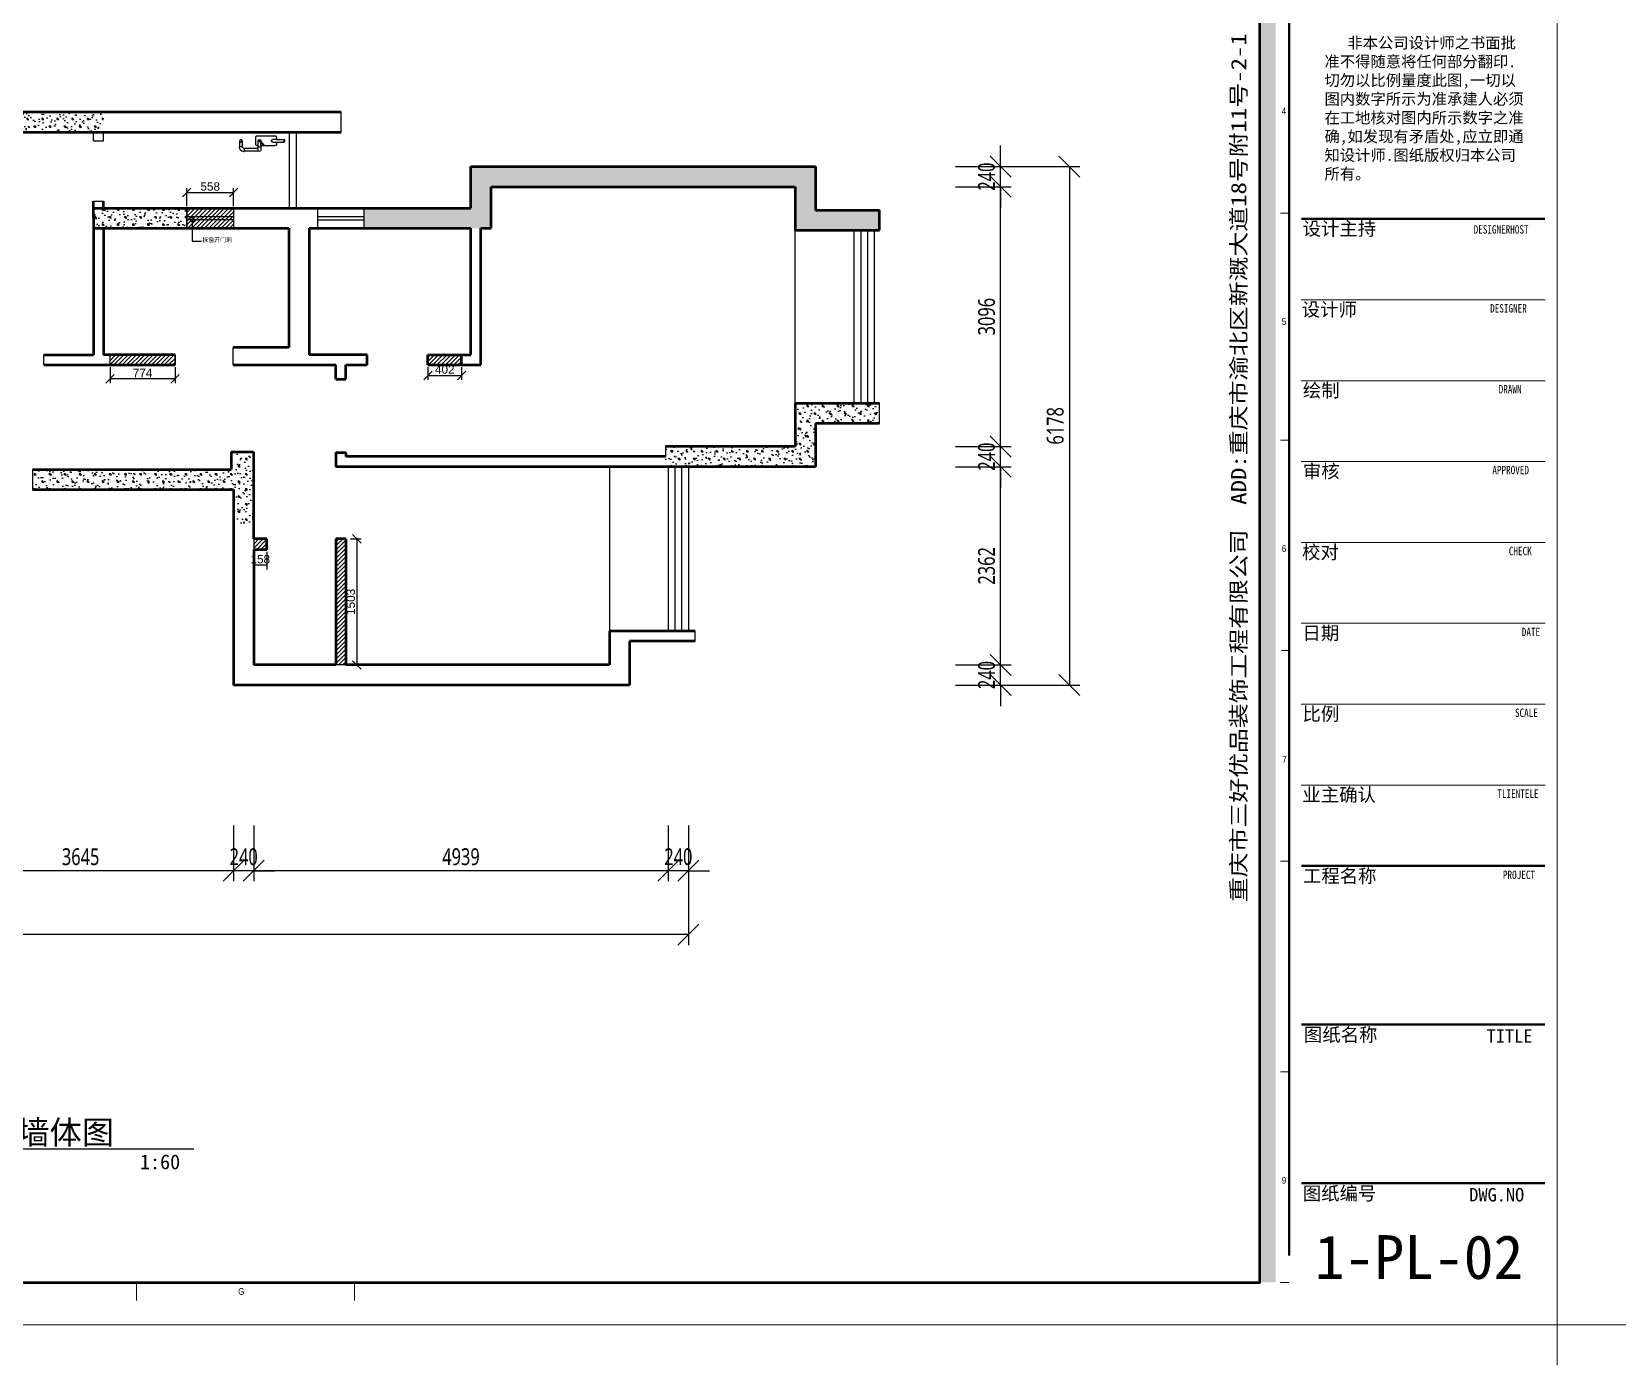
# Model space of a CAD drawing. Header units: millimetres. Extents: x 404985 to 540841, y 1898 to 26709.
# Drawn here: x 454736 to 473629, y 1898 to 17785 of the extents above; entities that cross this region are included whole.
import ezdxf
from ezdxf.enums import TextEntityAlignment as Align

# ---------------------------------------------------------------- set-up
doc = ezdxf.new("R2010")
doc.units = ezdxf.units.MM
doc.layers.add('TK', color=51, linetype='Continuous', lineweight=18)
doc.layers.add('原始结构', color=7, linetype='Continuous', lineweight=50)
for name, color, linetype in [('填充图块', 7, 'Continuous'), ('建筑窗户', 4, 'Continuous'), ('拆墙结构', 1, 'Continuous'), ('标注内部', 115, 'Continuous'), ('标注标高', 115, 'Continuous'), ('标注说明', 50, 'Continuous'), ('燃气气表', 2, 'Continuous')]:
    doc.layers.add(name, color=color, linetype=linetype)
doc.styles.add('GridRef', font='au101s01.shx', dxfattribs={"width": 0.9, "height": 2.5})
doc.styles.add('HB50Large', font='ARCHSTYL.SHX', dxfattribs={"width": 0.8, "height": 4.5})
doc.styles.add('IS-Title-CN_b', font='simhei.ttf')
doc.styles.get("Standard").update_dxf_attribs({"font": 'arial.ttf'})
doc.styles.add('TT', font='', dxfattribs={"width": 0.8})
doc.styles.add('仿宋体', font='msyh.ttf', dxfattribs={"width": 0.75})
doc.styles.add('注解-01', font='', dxfattribs={"width": 0.8, "height": 3.5})
doc.styles.get('TT').set_extended_font_data('SimSun')
doc.styles.get('注解-01').set_extended_font_data('SimSun')
doc.dimstyles.new('大标注', dxfattribs={"dimscale": 100, "dimtxt": 2, "dimasz": 2.5, "dimexe": 1.25, "dimexo": 0.625, "dimtad": 1, "dimdec": 0, "dimtxsty": '仿宋体', "dimblk": 'OBLIQUE', "dimcen": 2.5, "dimclrd": 256, "dimclre": 256, "dimclrt": 256, "dimadec": 0, "dimazin": 0, "dimtfac": 1, "dimtdec": 0, "dimtix": 1, "dimtmove": 0, "dimatfit": 3, "dimldrblk": 'DOT', "dimfxl": 1, "dimarcsym": 0})
doc.dimstyles.new('小标注', dxfattribs={"dimscale": 40, "dimtxt": 2.5, "dimasz": 2.5, "dimexe": 1.25, "dimexo": 0.6, "dimgap": 0.5, "dimtad": 1, "dimdec": 0, "dimtxsty": 'Standard', "dimblk": 'OBLIQUE', "dimcen": 2.5, "dimclrd": 256, "dimclre": 256, "dimclrt": 256, "dimadec": 0, "dimazin": 0, "dimtfac": 1, "dimtdec": 0, "dimtix": 1, "dimtmove": 0, "dimatfit": 2, "dimldrblk": 'DOTSMALL', "dimfxl": 1, "dimarcsym": 0})
pattern_1 = [(67, (-100, 1.73), (-102.840264, -86.710143), [0, -145]), (153, (-100, 1.73), (70.245338, -126.458474), [0, -194]), (74, (-80, 0), (-129.956868, -87.5714), [0, -246]), (286, (-80, 0), (149.1821, -82.058653), [0, -162.4]), (114, (100, 5.2), (-177.421538, 52.363195), [0, -130]), (90, (-5e-07, 0), (-180, 1e-14), [20, -160]), (135, (20, 0), (-179.99969, -179.99969), [28.284, -226.274]), (180, (100, 100), (-2e-14, -180), [20, -160]), (135, (100, 260), (-179.99969, -179.99969), [28.284, -226.274]), (270, (100, 100), (180, -3e-14), [20, -160]), (135, (20, 180), (-179.99969, -179.99969), [28.284, -226.274]), (0, (-5e-07, 0), (0, 180), [20, -160]), (135, (100, 80), (-179.99969, -179.99969), [28.284, -226.274])]

# ---------------------------------------------------------------- blocks, each defined once
blk = doc.blocks.new('regggg')
at = {"layer": 'TK', "color": 45, "ltscale": 3}
for p, q in [((188636, 5809), (188636, -13222)), ((188636, 5809), (188636, -13222)), ((214504, 5809), (214504, -13222)), ((214504, 5809), (214504, -13222)), ((214504, 5809), (214504, -13222)), ((212164, -3486), (214393, -3486)), ((212164, -3486), (214393, -3486)), ((212164, -4225), (214393, -4225)), ((212164, -4225), (214393, -4225)), ((212164, -4964), (214393, -4964)), ((212164, -4964), (214393, -4964)), ((214504, -5388), (214504, -13001)), ((212164, -5703), (214393, -5703)), ((212164, -5703), (214393, -5703)), ((212164, -6442), (214393, -6442)), ((212164, -7181), (214393, -7181)), ((212164, -7920), (214393, -7920)), ((214874, -12853), (188267, -12853)), ((214504, -12853), (214356, -12853))]:
    blk.add_line(p, q, dxfattribs=at)
at = {"layer": 'TK', "color": 45}
for p, q in [((211974, -2693), (212052, -2693)), ((211975, -4767), (212053, -4767)), ((211980, -6691), (212057, -6691)), ((211976, -8616), (212054, -8616)), ((211975, -10540), (212053, -10540)), ((201520, -12631), (201520, -12465)), ((203513, -12631), (203513, -12465)), ((211974, -12465), (212052, -12465))]:
    blk.add_line(p, q, dxfattribs=at)
at = {"layer": 'TK', "color": 45, "ltscale": 3}
for points in [[(188636, 5809), (188636, -13222)], [(214504, 5809), (214504, -13222)], [(214504, -5388), (214504, -13001)]]:
    blk.add_lwpolyline(points, dxfattribs=at)
at = {"layer": 'TK', "color": 45}
for points, const_width in [([(211486, 5005), (189560, 5005), (189560, -12465), (211486, -12465)], 21.8), ([(212053, -12220), (212053, 4700)], 21.8), ([(212164, -2747), (214393, -2747)], 21.6), ([(212164, -8659), (214393, -8659)], 21.6), ([(212164, -10109), (214393, -10109)], 21.6), ([(212164, -11559), (214393, -11559)], 21.6)]:
    blk.add_lwpolyline(points, dxfattribs=dict(at, const_width=const_width))
blk.add_solid([(211785, 5072), (211785, -12465), (211930, 5072), (211930, -12465)], dxfattribs=at)
at = {"color": 45, "insert": (212288, -12033), "char_height": 400.3, "width": 1289.3, "attachment_point": 1, "style": 'IS-Title-CN_b'}
blk.add_mtext('1-PL-02', dxfattribs=at)
at = {"layer": 'TK', "color": 45, "style": 'GridRef', "width": 0.9}
for s, p in [('4', (212006, -1761)), ('5', (212007, -3685)), ('6', (212007, -5759)), ('7', (212012, -7684)), ('9', (212007, -11532)), ('G', (202477, -12548))]:
    blk.add_text(s, height=61, dxfattribs=at).set_placement(p, align=Align.MIDDLE_CENTER)
at = {"layer": 'TK', "color": 45, "insert": (211523, -8990), "char_height": 138.65, "width": 16227.25, "attachment_point": 1, "rotation": 90, "style": 'HB50Large'}
blk.add_mtext('{\\fSimSun|b0|i0|c134|p2;\\Q1;\\W1.2;重庆市三好优品装饰工程有限公司  ADD:重庆市渝北区新溉大道18号附11号-2-1   TEL:023-63025470}', dxfattribs=at)
at = {"layer": 'TK', "color": 45, "attachment_point": 1}
for s, insert, char_height, width, style in [('{\\fFangSong_GB2312|b0|i0|c134|p49;   非本公司设计师之书面批准不得随意将任何部分翻印.切勿以比例量度此图,一切以图内数字所示为准承建人必须在工地核对图内所示数字之准确,如发现有矛盾处,应立即通知设计师.图纸版权归本公司所有。}', (212377, -1086), 102.65, 1852.52, 'IS-Title-CN_b'), ('{\\fFangSong_GB2312|b0|i0|c134|p49;设计主持}', (212177, -2774), 123.18, 1289.3, 'IS-Title-CN_b'), ('{\\fFangSong_GB2312|b0|i0|c134|p49;DESIGNERHOST}', (213740, -2804), 76.99, 1289.3, '注解-01'), ('{\\fFangSong_GB2312|b0|i0|c134|p49;设计师}', (212169, -3513), 123.18, 1289.3, 'IS-Title-CN_b'), ('{\\fFangSong_GB2312|b0|i0|c134|p49;DESIGNER}', (213891, -3525), 76.99, 1289.3, '注解-01'), ('{\\fFangSong_GB2312|b0|i0|c134|p49;绘制}', (212179, -4252), 123.18, 1289.3, 'IS-Title-CN_b'), ('{\\fFangSong_GB2312|b0|i0|c134|p49;DRAWN}', (213969, -4264), 76.99, 1289.3, '注解-01'), ('{\\fFangSong_GB2312|b0|i0|c134|p49;审核}', (212180, -4991), 123.18, 1289.3, 'IS-Title-CN_b'), ('{\\fFangSong_GB2312|b0|i0|c134|p49;APPROVED}', (213911, -5003), 76.99, 1289.3, '注解-01'), ('{\\fFangSong_GB2312|b0|i0|c134|p49;校对}', (212172, -5730), 123.18, 1289.3, 'IS-Title-CN_b'), ('{\\fFangSong_GB2312|b0|i0|c134|p49;CHECK}', (214062, -5743), 76.99, 1289.3, '注解-01'), ('{\\fFangSong_GB2312|b0|i0|c134|p49;日期}', (212176, -6469), 123.18, 1289.3, 'IS-Title-CN_b'), ('{\\fFangSong_GB2312|b0|i0|c134|p49;DATE}', (214180, -6482), 76.99, 1289.3, '注解-01'), ('{\\fFangSong_GB2312|b0|i0|c134|p49;比例}', (212176, -7208), 123.18, 1289.3, 'IS-Title-CN_b'), ('{\\fFangSong_GB2312|b0|i0|c134|p49;SCALE}', (214118, -7221), 76.99, 1289.3, '注解-01'), ('{\\fFangSong_GB2312|b0|i0|c134|p49;业主确认}', (212175, -7947), 123.18, 1289.3, 'IS-Title-CN_b'), ('{\\fFangSong_GB2312|b0|i0|c134|p49;TLIENTELE}', (213957, -7960), 76.99, 1289.3, '注解-01'), ('{\\fFangSong_GB2312|b0|i0|c134|p49;工程名称}', (212180, -8689), 123.18, 1289.3, 'IS-Title-CN_b'), ('{\\fFangSong_GB2312|b0|i0|c134|p49;PROJECT}', (214008, -8702), 76.99, 1289.3, '注解-01'), ('{\\fFangSong_GB2312|b0|i0|c134|p49;图纸名称}', (212189, -10140), 123.18, 1289.3, 'IS-Title-CN_b'), ('{\\fFangSong_GB2312|b0|i0|c134|p49;TITLE}', (213859, -10152), 123.18, 1289.3, 'IS-Title-CN_b'), ('{\\fFangSong_GB2312|b0|i0|c134|p49;图纸编号}', (212179, -11590), 123.18, 1289.3, 'IS-Title-CN_b'), ('{\\fFangSong_GB2312|b0|i0|c134|p49;DWG.NO}', (213700, -11602), 123.18, 1289.3, 'IS-Title-CN_b')]:
    blk.add_mtext(s, dxfattribs=dict(at, insert=insert, char_height=char_height, width=width, style=style))
blk = doc.blocks.new('A$C731266F8')
at = {"layer": '燃气气表'}
for p, q in [((98, 141), (5, 141)), ((98, 111), (5, 111)), ((98, 169), (98, 141)), ((98, 141), (141, 141)), ((98, 111), (98, 83)), ((141, 111), (98, 111)), ((325, 187), (116, 187)), ((116, 65), (285, 65)), ((296, 130), (242, 76)), ((250, 68), (242, 76)), ((304, 122), (250, 68)), ((280, 19), (280, 56)), ((318, 56), (280, 56)), ((285, 126), (285, 119)), ((285, 65), (285, 103)), ((285, 65), (285, 56)), ((310, 4), (483, 4)), ((315, 65), (315, 126)), ((315, 65), (315, 56)), ((315, 65), (325, 65)), ((318, 34), (318, 56)), ((318, 34), (318, 19)), ((318, 34), (483, 34)), ((343, 83), (343, 169)), ((489, 38), (483, 38)), ((483, 38), (483, 34)), ((483, 34), (483, 4)), ((483, 4), (483, 0)), ((502, 56), (505, 56)), ((502, 50), (502, 56)), ((505, 126), (505, 56)), ((505, 56), (536, 56)), ((536, 126), (536, 56)), ((536, 56), (539, 56)), ((539, 50), (539, 56)), ((489, 0), (483, 0))]:
    blk.add_line(p, q, dxfattribs=at)
blk.add_circle((520, 126), 15.3, dxfattribs=at)
for centre, radius, start, end in [((21, 126), 22.1, 159.7639, 223.7712), ((9, 134), 8.52, 115.9927, 244.0073), ((1, 118), 8.52, 295.9927, 64.0073), ((116, 169), 18.4, 90, 180), ((116, 83), 18.4, 180, 270), ((141, 126), 15.3, 270, 90), ((299, 19), 19, 180, 306.2493), ((300, 126), 15.3, 0, 180), ((300, 126), 5.83, 315, 135), ((299, 19), 19, 306.2493, 0), ((325, 169), 18.4, 0, 90), ((325, 83), 18.4, 270, 0), ((489, 50), 50.2, 270, 0), ((489, 50), 12.2, 270, 0)]:
    blk.add_arc(centre, radius, start, end, dxfattribs=at)
blk = doc.blocks.new('_Oblique')
at = {"color": 0, "linetype": 'ByBlock', "lineweight": -2}
blk.add_line((-0.5, -0.5), (0.5, 0.5), dxfattribs=at)
blk = doc.blocks.new('*D230')
at = {"layer": 'Defpoints', "color": 0, "transparency": 16777216}
for p in [(462321, 8390), (462561, 8390), (462321, 7790)]:
    blk.add_point(p, dxfattribs=at)
at = {"layer": '标注标高', "lineweight": -2, "transparency": 16777216}
for p, q in [((462321, 8327), (462321, 7665)), ((462561, 8327), (462561, 7665)), ((462321, 7790), (462071, 7790)), ((462561, 7790), (462321, 7790)), ((462561, 7790), (462811, 7790))]:
    blk.add_line(p, q, dxfattribs=at)
at = {"layer": '标注标高', "lineweight": -2, "transparency": 16777216, "xscale": 250, "yscale": 250, "zscale": 250}
blk.add_blockref('_Oblique', (462321, 7790), dxfattribs=at)
at = {"layer": '标注标高', "lineweight": -2, "transparency": 16777216, "xscale": 250, "yscale": 250, "zscale": 250, "rotation": 180}
blk.add_blockref('_Oblique', (462561, 7790), dxfattribs=at)
at = {"layer": '标注标高', "transparency": 16777216, "insert": (462441, 7956), "char_height": 200, "attachment_point": 5, "style": '仿宋体'}
blk.add_mtext('240', dxfattribs=at)
blk = doc.blocks.new('_Dot')
at = {"color": 0, "linetype": 'ByBlock', "lineweight": -2}
blk.add_line((-0.5, 0), (-1, 0), dxfattribs=at)
at = {"color": 0, "linetype": 'ByBlock', "const_width": 0.5}
blk.add_lwpolyline([(-0.25, 0, 1), (0.25, 0, 1)], format="xyb", close=True, dxfattribs=at)
blk = doc.blocks.new('*D231')
at = {"layer": 'Defpoints', "color": 0, "transparency": 16777216}
for p in [(457382, 8390), (462321, 8390), (457382, 7790)]:
    blk.add_point(p, dxfattribs=at)
at = {"layer": '标注标高', "lineweight": -2, "transparency": 16777216}
for p, q in [((457382, 8327), (457382, 7665)), ((462321, 8327), (462321, 7665)), ((462321, 7790), (457382, 7790))]:
    blk.add_line(p, q, dxfattribs=at)
at = {"layer": '标注标高', "lineweight": -2, "transparency": 16777216, "xscale": 250, "yscale": 250, "zscale": 250, "rotation": 180}
blk.add_blockref('_Oblique', (457382, 7790), dxfattribs=at)
at = {"layer": '标注标高', "lineweight": -2, "transparency": 16777216, "xscale": 250, "yscale": 250, "zscale": 250}
blk.add_blockref('_Oblique', (462321, 7790), dxfattribs=at)
at = {"layer": '标注标高', "transparency": 16777216, "insert": (459851, 7956), "char_height": 200, "attachment_point": 5, "style": '仿宋体'}
blk.add_mtext('4939', dxfattribs=at)
blk = doc.blocks.new('*D232')
at = {"layer": 'Defpoints', "color": 0, "transparency": 16777216}
for p in [(457142, 8390), (457382, 8390), (457142, 7790)]:
    blk.add_point(p, dxfattribs=at)
at = {"layer": '标注标高', "lineweight": -2, "transparency": 16777216}
for p, q in [((457142, 8328), (457142, 7665)), ((457382, 8328), (457382, 7665)), ((457142, 7790), (456892, 7790)), ((457382, 7790), (457142, 7790)), ((457382, 7790), (457632, 7790))]:
    blk.add_line(p, q, dxfattribs=at)
at = {"layer": '标注标高', "lineweight": -2, "transparency": 16777216, "xscale": 250, "yscale": 250, "zscale": 250}
blk.add_blockref('_Oblique', (457142, 7790), dxfattribs=at)
at = {"layer": '标注标高', "lineweight": -2, "transparency": 16777216, "xscale": 250, "yscale": 250, "zscale": 250, "rotation": 180}
blk.add_blockref('_Oblique', (457382, 7790), dxfattribs=at)
at = {"layer": '标注标高', "transparency": 16777216, "insert": (457262, 7956), "char_height": 200, "attachment_point": 5, "style": '仿宋体'}
blk.add_mtext('240', dxfattribs=at)
blk = doc.blocks.new('*D233')
at = {"layer": 'Defpoints', "color": 0, "transparency": 16777216}
for p in [(453497, 8390), (457142, 8390), (453497, 7790)]:
    blk.add_point(p, dxfattribs=at)
at = {"layer": '标注标高', "lineweight": -2, "transparency": 16777216}
for p, q in [((453497, 8328), (453497, 7665)), ((457142, 8328), (457142, 7665)), ((457142, 7790), (453497, 7790))]:
    blk.add_line(p, q, dxfattribs=at)
at = {"layer": '标注标高', "lineweight": -2, "transparency": 16777216, "xscale": 250, "yscale": 250, "zscale": 250, "rotation": 180}
blk.add_blockref('_Oblique', (453497, 7790), dxfattribs=at)
at = {"layer": '标注标高', "lineweight": -2, "transparency": 16777216, "xscale": 250, "yscale": 250, "zscale": 250}
blk.add_blockref('_Oblique', (457142, 7790), dxfattribs=at)
at = {"layer": '标注标高', "transparency": 16777216, "insert": (455319, 7956), "char_height": 200, "attachment_point": 5, "style": '仿宋体'}
blk.add_mtext('3645', dxfattribs=at)
blk = doc.blocks.new('*D239')
at = {"layer": 'Defpoints', "color": 0, "transparency": 16777216}
for p in [(445087, 7790), (462561, 7790), (445087, 7030)]:
    blk.add_point(p, dxfattribs=at)
at = {"layer": '标注标高', "lineweight": -2, "transparency": 16777216}
for p, q in [((445087, 7728), (445087, 6905)), ((462561, 7728), (462561, 6905)), ((462561, 7030), (445087, 7030))]:
    blk.add_line(p, q, dxfattribs=at)
at = {"layer": '标注标高', "lineweight": -2, "transparency": 16777216, "xscale": 250, "yscale": 250, "zscale": 250, "rotation": 180}
blk.add_blockref('_Oblique', (445087, 7030), dxfattribs=at)
at = {"layer": '标注标高', "lineweight": -2, "transparency": 16777216, "xscale": 250, "yscale": 250, "zscale": 250}
blk.add_blockref('_Oblique', (462561, 7030), dxfattribs=at)
at = {"layer": '标注标高', "transparency": 16777216, "insert": (453824, 7195), "char_height": 200, "attachment_point": 5, "style": '仿宋体'}
blk.add_mtext('17474', dxfattribs=at)
blk = doc.blocks.new('*D240')
at = {"layer": 'Defpoints', "color": 0, "transparency": 16777216}
for p in [(465680, 10241), (466280, 10241), (465680, 10001)]:
    blk.add_point(p, dxfattribs=at)
at = {"layer": '标注标高', "lineweight": -2, "transparency": 16777216}
for p, q in [((466280, 10241), (466280, 10491)), ((465742, 10241), (466405, 10241)), ((466280, 10001), (466280, 10241)), ((465742, 10001), (466405, 10001)), ((466280, 10001), (466280, 9751))]:
    blk.add_line(p, q, dxfattribs=at)
at = {"layer": '标注标高', "lineweight": -2, "transparency": 16777216, "xscale": 250, "yscale": 250, "zscale": 250}
for p, rotation in [((466280, 10241), 270), ((466280, 10001), 90)]:
    blk.add_blockref('_Oblique', p, dxfattribs=dict(at, rotation=rotation))
at = {"layer": '标注标高', "transparency": 16777216, "insert": (466114, 10121), "char_height": 200, "attachment_point": 5, "rotation": 90, "style": '仿宋体'}
blk.add_mtext('240', dxfattribs=at)
blk = doc.blocks.new('*D241')
at = {"layer": 'Defpoints', "color": 0, "transparency": 16777216}
for p in [(465680, 12603), (466280, 12603), (465680, 10241)]:
    blk.add_point(p, dxfattribs=at)
at = {"layer": '标注标高', "lineweight": -2, "transparency": 16777216}
for p, q in [((465742, 12603), (466405, 12603)), ((466280, 10241), (466280, 12603)), ((465742, 10241), (466405, 10241))]:
    blk.add_line(p, q, dxfattribs=at)
at = {"layer": '标注标高', "lineweight": -2, "transparency": 16777216, "xscale": 250, "yscale": 250, "zscale": 250}
for p, rotation in [((466280, 12603), 90), ((466280, 10241), 270)]:
    blk.add_blockref('_Oblique', p, dxfattribs=dict(at, rotation=rotation))
at = {"layer": '标注标高', "transparency": 16777216, "insert": (466114, 11422), "char_height": 200, "attachment_point": 5, "rotation": 90, "style": '仿宋体'}
blk.add_mtext('2362', dxfattribs=at)
blk = doc.blocks.new('*D242')
at = {"layer": 'Defpoints', "color": 0, "transparency": 16777216}
for p in [(465680, 12843), (466280, 12843), (465680, 12603)]:
    blk.add_point(p, dxfattribs=at)
at = {"layer": '标注标高', "lineweight": -2, "transparency": 16777216}
for p, q in [((466280, 12843), (466280, 13093)), ((465742, 12843), (466405, 12843)), ((466280, 12603), (466280, 12843)), ((465742, 12603), (466405, 12603)), ((466280, 12603), (466280, 12353))]:
    blk.add_line(p, q, dxfattribs=at)
at = {"layer": '标注标高', "lineweight": -2, "transparency": 16777216, "xscale": 250, "yscale": 250, "zscale": 250}
for p, rotation in [((466280, 12843), 270), ((466280, 12603), 90)]:
    blk.add_blockref('_Oblique', p, dxfattribs=dict(at, rotation=rotation))
at = {"layer": '标注标高', "transparency": 16777216, "insert": (466114, 12723), "char_height": 200, "attachment_point": 5, "rotation": 90, "style": '仿宋体'}
blk.add_mtext('240', dxfattribs=at)
blk = doc.blocks.new('*D243')
at = {"layer": 'Defpoints', "color": 0, "transparency": 16777216}
for p in [(465680, 15939), (466280, 15939), (465680, 12843)]:
    blk.add_point(p, dxfattribs=at)
at = {"layer": '标注标高', "lineweight": -2, "transparency": 16777216}
for p, q in [((465742, 15939), (466405, 15939)), ((466280, 12843), (466280, 15939)), ((465742, 12843), (466405, 12843))]:
    blk.add_line(p, q, dxfattribs=at)
at = {"layer": '标注标高', "lineweight": -2, "transparency": 16777216, "xscale": 250, "yscale": 250, "zscale": 250}
for p, rotation in [((466280, 15939), 90), ((466280, 12843), 270)]:
    blk.add_blockref('_Oblique', p, dxfattribs=dict(at, rotation=rotation))
at = {"layer": '标注标高', "transparency": 16777216, "insert": (466114, 14391), "char_height": 200, "attachment_point": 5, "rotation": 90, "style": '仿宋体'}
blk.add_mtext('3096', dxfattribs=at)
blk = doc.blocks.new('*D244')
at = {"layer": 'Defpoints', "color": 0, "transparency": 16777216}
for p in [(465680, 16179), (466280, 16179), (465680, 15939)]:
    blk.add_point(p, dxfattribs=at)
at = {"layer": '标注标高', "lineweight": -2, "transparency": 16777216}
for p, q in [((466280, 16179), (466280, 16429)), ((465742, 16179), (466405, 16179)), ((466280, 15939), (466280, 16179)), ((465742, 15939), (466405, 15939)), ((466280, 15939), (466280, 15689))]:
    blk.add_line(p, q, dxfattribs=at)
at = {"layer": '标注标高', "lineweight": -2, "transparency": 16777216, "xscale": 250, "yscale": 250, "zscale": 250}
for p, rotation in [((466280, 16179), 270), ((466280, 15939), 90)]:
    blk.add_blockref('_Oblique', p, dxfattribs=dict(at, rotation=rotation))
at = {"layer": '标注标高', "transparency": 16777216, "insert": (466114, 16059), "char_height": 200, "attachment_point": 5, "rotation": 90, "style": '仿宋体'}
blk.add_mtext('240', dxfattribs=at)
blk = doc.blocks.new('*D245')
at = {"layer": 'Defpoints', "color": 0, "transparency": 16777216}
for p in [(466280, 16179), (466280, 10001), (467100, 10001)]:
    blk.add_point(p, dxfattribs=at)
at = {"layer": '标注标高', "lineweight": -2, "transparency": 16777216}
for p, q in [((466342, 16179), (467225, 16179)), ((467100, 16179), (467100, 10001)), ((466342, 10001), (467225, 10001))]:
    blk.add_line(p, q, dxfattribs=at)
at = {"layer": '标注标高', "lineweight": -2, "transparency": 16777216, "xscale": 250, "yscale": 250, "zscale": 250}
for p, rotation in [((467100, 16179), 90), ((467100, 10001), 270)]:
    blk.add_blockref('_Oblique', p, dxfattribs=dict(at, rotation=rotation))
at = {"layer": '标注标高', "transparency": 16777216, "insert": (466933, 13090), "char_height": 200, "attachment_point": 5, "rotation": 90, "style": '仿宋体'}
blk.add_mtext('6178', dxfattribs=at)
blk = doc.blocks.new('_DotSmall')
at = {"color": 0, "linetype": 'ByBlock', "const_width": 0.5}
blk.add_lwpolyline([(-0.0625, 0, 1), (0.0625, 0, 1)], format="xyb", close=True, dxfattribs=at)
blk = doc.blocks.new('*D255')
at = {"layer": 'Defpoints', "color": 0, "transparency": 16777216}
for p in [(457142, 15870), (456584, 15685), (457142, 15685)]:
    blk.add_point(p, dxfattribs=at)
at = {"layer": '标注内部', "lineweight": -2, "transparency": 16777216}
for p, q in [((456584, 15709), (456584, 15920)), ((456584, 15870), (457142, 15870)), ((457142, 15709), (457142, 15920))]:
    blk.add_line(p, q, dxfattribs=at)
at = {"layer": '标注内部', "lineweight": -2, "transparency": 16777216, "xscale": 100, "yscale": 100, "zscale": 100, "rotation": 180}
blk.add_blockref('_Oblique', (456584, 15870), dxfattribs=at)
at = {"layer": '标注内部', "lineweight": -2, "transparency": 16777216, "xscale": 100, "yscale": 100, "zscale": 100}
blk.add_blockref('_Oblique', (457142, 15870), dxfattribs=at)
at = {"layer": '标注内部', "transparency": 16777216, "insert": (456863, 15941), "char_height": 100, "attachment_point": 5}
blk.add_mtext('558', dxfattribs=at)
blk = doc.blocks.new('*D256')
at = {"layer": 'Defpoints', "color": 0, "transparency": 16777216}
for p in [(455670, 13815), (456444, 13815), (455670, 13650)]:
    blk.add_point(p, dxfattribs=at)
at = {"layer": '标注内部', "lineweight": -2, "transparency": 16777216}
for p, q in [((455670, 13791), (455670, 13600)), ((456444, 13650), (455670, 13650)), ((456444, 13791), (456444, 13600))]:
    blk.add_line(p, q, dxfattribs=at)
at = {"layer": '标注内部', "lineweight": -2, "transparency": 16777216, "xscale": 100, "yscale": 100, "zscale": 100, "rotation": 180}
blk.add_blockref('_Oblique', (455670, 13650), dxfattribs=at)
at = {"layer": '标注内部', "lineweight": -2, "transparency": 16777216, "xscale": 100, "yscale": 100, "zscale": 100}
blk.add_blockref('_Oblique', (456444, 13650), dxfattribs=at)
at = {"layer": '标注内部', "transparency": 16777216, "insert": (456057, 13720), "char_height": 100, "attachment_point": 5}
blk.add_mtext('774', dxfattribs=at)
blk = doc.blocks.new('*D257')
at = {"layer": 'Defpoints', "color": 0, "transparency": 16777216}
for p in [(459457, 13815), (459859, 13815), (459859, 13690)]:
    blk.add_point(p, dxfattribs=at)
at = {"layer": '标注内部', "lineweight": -2, "transparency": 16777216}
for p, q in [((459457, 13791), (459457, 13640)), ((459457, 13690), (459859, 13690)), ((459859, 13791), (459859, 13640))]:
    blk.add_line(p, q, dxfattribs=at)
at = {"layer": '标注内部', "lineweight": -2, "transparency": 16777216, "xscale": 100, "yscale": 100, "zscale": 100, "rotation": 180}
blk.add_blockref('_Oblique', (459457, 13690), dxfattribs=at)
at = {"layer": '标注内部', "lineweight": -2, "transparency": 16777216, "xscale": 100, "yscale": 100, "zscale": 100}
blk.add_blockref('_Oblique', (459859, 13690), dxfattribs=at)
at = {"layer": '标注内部', "transparency": 16777216, "insert": (459658, 13761), "char_height": 100, "attachment_point": 5}
blk.add_mtext('402', dxfattribs=at)
blk = doc.blocks.new('*D258')
at = {"layer": 'Defpoints', "color": 0, "transparency": 16777216}
for p in [(458510, 11744), (458510, 10241), (458610, 10241)]:
    blk.add_point(p, dxfattribs=at)
at = {"layer": '标注内部', "lineweight": -2, "transparency": 16777216}
for p, q in [((458534, 11744), (458660, 11744)), ((458610, 11744), (458610, 10241)), ((458534, 10241), (458660, 10241))]:
    blk.add_line(p, q, dxfattribs=at)
at = {"layer": '标注内部', "lineweight": -2, "transparency": 16777216, "xscale": 100, "yscale": 100, "zscale": 100}
for p, rotation in [((458610, 11744), 90), ((458610, 10241), 270)]:
    blk.add_blockref('_Oblique', p, dxfattribs=dict(at, rotation=rotation))
at = {"layer": '标注内部', "transparency": 16777216, "insert": (458539, 10993), "char_height": 100, "attachment_point": 5, "rotation": 90}
blk.add_mtext('1503', dxfattribs=at)
blk = doc.blocks.new('*D259')
at = {"layer": 'Defpoints', "color": 0, "transparency": 16777216}
for p in [(457382, 11613), (457539, 11613), (457382, 11430)]:
    blk.add_point(p, dxfattribs=at)
at = {"layer": '标注内部', "lineweight": -2, "transparency": 16777216}
for p, q in [((457382, 11589), (457382, 11380)), ((457539, 11589), (457539, 11380)), ((457539, 11430), (457382, 11430))]:
    blk.add_line(p, q, dxfattribs=at)
at = {"layer": '标注内部', "transparency": 16777216, "insert": (457460, 11501), "char_height": 100, "attachment_point": 5}
blk.add_mtext('158', dxfattribs=at)

msp = doc.modelspace()

# ---------------------------------------------------------------- hatches: boundary and pattern name
at = {"layer": '填充图块'}
h = msp.add_hatch(dxfattribs=at)
h.set_pattern_fill('混凝土3', color=256, scale=20, pattern_type=2)
h.set_pattern_definition(pattern_1)
h.paths.add_polyline_path([(453239.6, 16827), (455593.6, 16827), (455593.6, 16587), (453479.6, 16587), (453479.6, 16253.1), (453239.6, 16253.1), (453239.6, 16480.6)])
h = msp.add_hatch(dxfattribs=at)
h.set_pattern_fill('混凝土3', color=256, scale=20, pattern_type=2)
h.set_pattern_definition(pattern_1)
h.paths.add_polyline_path([(459969.6, 16179), (464073.6, 16179), (464073.6, 15660), (464839.6, 15660), (464839.6, 15420), (463833.6, 15420), (463833.6, 15939), (460209.6, 15939), (460209.6, 15445), (458693.6, 15445), (458693.6, 15685), (459969.6, 15685)])
h = msp.add_hatch(dxfattribs=at)
h.set_pattern_fill('混凝土3', color=256, scale=20, pattern_type=2)
h.set_pattern_definition(pattern_1)
h.paths.add_polyline_path([(455473.6, 15685), (456583.6, 15685), (456583.6, 15445), (455473.6, 15445)])
h = msp.add_hatch(dxfattribs=at)
h.set_pattern_fill('混凝土3', color=256, scale=20, pattern_type=2)
h.set_pattern_definition([(67, (-33823.18, 1.73), (-102.840264, -86.710143), [0, -145]), (153, (-33823.18, 1.73), (70.245338, -126.458474), [0, -194]), (74, (-33803.18, 0), (-129.956868, -87.5714), [0, -246]), (286, (-33803.18, 0), (149.1821, -82.058653), [0, -162.4]), (114, (-33623.18, 5.2), (-177.421538, 52.363195), [0, -130]), (90, (-33723.18, 0), (-180, 1e-14), [20, -160]), (135, (-33703.18, 0), (-179.99969, -179.99969), [28.284, -226.274]), (180, (-33623.18, 100), (-2e-14, -180), [20, -160]), (135, (-33623.18, 260), (-179.99969, -179.99969), [28.284, -226.274]), (270, (-33623.18, 100), (180, -3e-14), [20, -160]), (135, (-33703.18, 180), (-179.99969, -179.99969), [28.284, -226.274]), (0, (-33723.18, 0), (0, 180), [20, -160]), (135, (-33623.18, 80), (-179.99969, -179.99969), [28.284, -226.274])])
h.paths.add_polyline_path([(464839.6, 13118), (464073.6, 13118), (464073.6, 12603), (462288.6, 12603), (462288.6, 12843), (463833.6, 12843), (463833.6, 13358), (464839.6, 13358)])
h = msp.add_hatch(dxfattribs=at)
h.set_pattern_fill('混凝土3', color=256, scale=20, pattern_type=2)
h.set_pattern_definition(pattern_1)
h.paths.add_polyline_path([(454766.6, 12570), (457113.6, 12570), (457113.6, 12780), (457380.6, 12780), (457380.6, 11930), (457141.6, 11930), (457141.6, 12330), (454766.6, 12330)])
at = {"layer": '拆墙结构'}
h = msp.add_hatch(dxfattribs=at)
h.set_pattern_fill('JIS_WOOD', color=256, scale=50)
h.paths.add_polyline_path([(457141.6, 15685), (456583.6, 15685), (456583.6, 15585), (457141.6, 15585)])
h.paths.add_polyline_path([(457141.6, 15585), (456583.6, 15585), (456583.6, 15545), (457141.6, 15545)])
h.paths.add_polyline_path([(457141.6, 15545), (456583.6, 15545), (456583.6, 15445), (457141.6, 15445)])
h = msp.add_hatch(dxfattribs=at)
h.set_pattern_fill('JIS_WOOD', color=256, scale=50)
h.paths.add_polyline_path([(456443.6, 13935), (455670, 13935), (455670, 13815), (456443.6, 13815)])
h = msp.add_hatch(dxfattribs=at)
h.set_pattern_fill('JIS_WOOD', color=256, scale=50)
h.paths.add_polyline_path([(459858.6, 13935), (459456.6, 13935), (459456.6, 13815), (459858.6, 13815)])
h = msp.add_hatch(dxfattribs=at)
h.set_pattern_fill('JIS_WOOD', color=256, scale=50)
h.paths.add_polyline_path([(457539.3, 11744), (457381.6, 11744), (457381.6, 11613), (457539.3, 11613)])
h = msp.add_hatch(dxfattribs=at)
h.set_pattern_fill('JIS_WOOD', color=256, scale=50)
h.paths.add_polyline_path([(458479.6, 11744), (458359.6, 11744), (458359.6, 10241), (458479.6, 10241)])

# ---------------------------------------------------------------- linework, layer by layer
for p, q in [((458425.4, 16587), (458425.4, 16827)), ((455473.6, 16487), (455473.6, 16587)), ((455473.6, 16487), (455593.6, 16487)), ((455593.6, 16487), (455593.6, 16587)), ((455473.6, 15766), (455593.6, 15766)), ((456583.6, 15685), (456583.6, 15445)), ((457141.6, 15685), (457141.6, 15445)), ((458140.6, 15685), (458140.6, 15445)), ((458693.6, 15685), (458693.6, 15445)), ((457135.6, 13815), (457135.6, 14023)), ((454881.6, 13815), (454881.6, 13935)), ((455670, 13815), (455670, 13935)), ((456443.6, 13815), (456443.6, 13935)), ((464839.6, 13118), (464839.6, 13358)), ((462288.6, 12843), (462288.6, 12723)), ((454746.6, 12570), (454746.6, 12330)), ((462641.2, 10526), (462641.2, 10646))]:
    msp.add_line(p, q)
at = {"color": 2}
for p, q in [((457809.6, 15685), (457809.6, 16587)), ((457889.6, 15685), (457889.6, 16587))]:
    msp.add_line(p, q, dxfattribs=at)
at = {"color": 251}
for p, q in [((463833.6, 13358), (463833.6, 15420)), ((461620.6, 12603), (461620.6, 10646))]:
    msp.add_line(p, q, dxfattribs=at)
at = {"layer": '原始结构'}
for p, q in [((458425.4, 16827), (445819.6, 16827)), ((453479.6, 16587), (458425.4, 16587)), ((459969.6, 15685), (459969.6, 16179)), ((459969.6, 16179), (464073.6, 16179)), ((464073.6, 16179), (464073.6, 15660)), ((460209.6, 15445), (460209.6, 15939)), ((460209.6, 15939), (463833.6, 15939)), ((463833.6, 15939), (463833.6, 15420)), ((455473.6, 15565), (455473.6, 15766)), ((455473.6, 15685), (459969.6, 15685)), ((455593.6, 15685), (455593.6, 15766)), ((455473.6, 15565), (455473.6, 13935)), ((464073.6, 15660), (464839.6, 15660)), ((464839.6, 15420), (464839.6, 15660)), ((455473.6, 15445), (457800.6, 15445)), ((455593.6, 15445), (455593.6, 13935)), ((457800.6, 15445), (457800.6, 14023)), ((458040.6, 15445), (458040.6, 13935)), ((458040.6, 15445), (459969.6, 15445)), ((459969.6, 13935), (459969.6, 15445)), ((460089.6, 13815), (460089.6, 15445)), ((460089.6, 15445), (460209.6, 15445)), ((463833.6, 15420), (464839.6, 15420)), ((457800.6, 14023), (457135.6, 14023)), ((454881.6, 13935), (455473.6, 13935)), ((454881.6, 13815), (456443.6, 13815)), ((456443.6, 13935), (455593.6, 13935)), ((457135.6, 13815), (458359.6, 13815)), ((458734.6, 13935), (458040.6, 13935)), ((458359.6, 13646), (458359.6, 13815)), ((458479.6, 13646), (458479.6, 13815)), ((458479.6, 13815), (458734.6, 13815)), ((458734.6, 13815), (458734.6, 13935)), ((459456.6, 13815), (459456.6, 13935)), ((459456.6, 13935), (459969.6, 13935)), ((459456.6, 13815), (460089.6, 13815)), ((459858.6, 13815), (459858.6, 13935)), ((458359.6, 13646), (458479.6, 13646)), ((464839.6, 13358), (463833.6, 13358)), ((463833.6, 13358), (463833.6, 12843)), ((464839.6, 13118), (464073.6, 13118)), ((464073.6, 13118), (464073.6, 12603)), ((457113.6, 12780), (457380.6, 12780)), ((457113.6, 12780), (457113.6, 12570)), ((457380.6, 12780), (457380.6, 11744)), ((458359.6, 12773), (458479.6, 12773)), ((458359.6, 12773), (458359.6, 12603)), ((458479.6, 12773), (458479.6, 12723)), ((462288.6, 12723), (458479.6, 12723)), ((463833.6, 12843), (462288.6, 12843)), ((454746.6, 12570), (457113.6, 12570)), ((464073.6, 12603), (458359.6, 12603)), ((454746.6, 12330), (457141.6, 12330)), ((457141.6, 12330), (457141.6, 10001)), ((457539.3, 11744), (457380.6, 11744)), ((457539.3, 11613), (457539.3, 11744)), ((458479.6, 11744), (458359.6, 11744)), ((458359.6, 11744), (458359.6, 10241)), ((458479.6, 11744), (458479.6, 10241)), ((457381.6, 11613), (457381.6, 10241)), ((457539.3, 11613), (457381.6, 11613)), ((462641.2, 10646), (461620.6, 10646)), ((461620.6, 10646), (461620.6, 10241)), ((462641.2, 10526), (461860.6, 10526)), ((461860.6, 10526), (461860.6, 10001)), ((458359.6, 10241), (457381.6, 10241)), ((461620.6, 10241), (458479.6, 10241)), ((461860.6, 10001), (457141.6, 10001))]:
    msp.add_line(p, q, dxfattribs=at)
msp.add_lwpolyline([(469368.1, 25748.6), (440394.4, 25748.6), (440394.4, 2885.9), (469368.1, 2885.9)], close=True, dxfattribs=at)
at = {"layer": '填充图块', "color": 1}
msp.add_lwpolyline([(459456.6, 13935), (459858.6, 13935), (459858.6, 13815), (459456.6, 13815)], close=True, dxfattribs=at)
at = {"layer": '建筑窗户'}
for p, q in [((456583.6, 15585), (457141.6, 15585)), ((457141.6, 15545), (456583.6, 15545)), ((458140.6, 15585), (458693.6, 15585)), ((458140.6, 15545), (458693.6, 15545)), ((464533.6, 15420), (464533.6, 13358)), ((464613.6, 15420), (464613.6, 13358)), ((464693.6, 15420), (464693.6, 13358)), ((464773.6, 15420), (464773.6, 13358)), ((462320.6, 12603), (462320.6, 10646)), ((462400.6, 12603), (462400.6, 10646)), ((462480.6, 12603), (462480.6, 10646)), ((462560.6, 12603), (462560.6, 10646))]:
    msp.add_line(p, q, dxfattribs=at)
at = {"layer": '拆墙结构'}
for points in [[(456583.6, 15685), (457141.6, 15685), (457141.6, 15445), (456583.6, 15445)], [(455670, 13935), (456443.6, 13935), (456443.6, 13815), (455670, 13815)], [(457539.3, 11744), (457381.6, 11744), (457381.6, 11613), (457539.3, 11613)], [(458479.6, 10241), (458359.6, 10241), (458359.6, 11744), (458479.6, 11744)]]:
    msp.add_lwpolyline(points, close=True, dxfattribs=at)
at = {"layer": '标注说明', "color": 1}
msp.add_line((453356.2, 4475.2), (456669.6, 4475.2), dxfattribs=at)

# ---------------------------------------------------------------- block references
at = {"xscale": 1.303680000000168, "yscale": 1.303680000000168, "zscale": 1.303680000000168}
for p in [(193268.4, 19135.9), (226991.6, 19135.9)]:
    msp.add_blockref('regggg', p, dxfattribs=at)
at = {"layer": '燃气气表', "xscale": -1}
msp.add_blockref('A$C731266F8', (457749.6, 16360), dxfattribs=at)

# ---------------------------------------------------------------- texts
at = {"layer": '标注说明', "color": 2, "style": 'TT'}
msp.add_text('拆除墙体图', height=281.54, dxfattribs=at).set_placement((453797.2, 4531.5))
at = {"layer": '标注说明', "insert": (456770, 15330), "char_height": 50, "attachment_point": 1}
msp.add_mtext_dynamic_manual_height_columns('{\\fSimSun|b0|i0|c134|p2;拆窗开门洞}', width=750.764, gutter_width=1097.3, heights=[0], dxfattribs=at)
at = {"layer": '标注说明', "color": 2, "style": 'TT'}
msp.add_attdef('1:60', text='1:1', height=175.97, dxfattribs=at).set_placement((456504.8, 4233.7), align=Align.RIGHT)

# ---------------------------------------------------------------- dimensions: what is measured, and where the dimension line sits
at = {"layer": '标注内部'}
dim = msp.add_linear_dim(base=(457141.6, 15870), p1=(456583.6, 15685), p2=(457141.6, 15685), dimstyle='小标注', dxfattribs=at)
dim.commit()
dim.dimension.update_dxf_attribs({"geometry": '*D255', "text_midpoint": (456862.6, 15870), "dimtype": 160})
for base, p1, p2, picture, middle in [((455670, 13650), (456443.6, 13815), (455670, 13815), '*D256', (456056.8, 13720)), ((459858.6, 13690), (459456.6, 13815), (459858.6, 13815), '*D257', (459657.6, 13761.1)), ((457381.6, 11430), (457539.3, 11613), (457381.6, 11613), '*D259', (457460.4, 11501.1))]:
    dim = msp.add_linear_dim(base=base, p1=p1, p2=p2, dimstyle='小标注', dxfattribs=at)
    dim.commit()
    dim.dimension.update_dxf_attribs({"geometry": picture, "text_midpoint": middle})
dim = msp.add_linear_dim(base=(458610, 10241), p1=(458509.6, 11744), p2=(458509.6, 10241), angle=90, dimstyle='小标注', dxfattribs=at)
dim.commit()
dim.dimension.update_dxf_attribs({"geometry": '*D258', "text_midpoint": (458538.9, 10992.5)})
at = {"layer": '标注标高'}
for base, p1, p2, angle, picture, middle in [((466279.6, 16179), (465679.6, 15939), (465679.6, 16179), 270, '*D244', (466113.7, 16059)), ((467099.6, 10001), (466279.6, 16179), (466279.6, 10001), 90, '*D245', (466933.3, 13090)), ((466279.6, 15939), (465679.6, 12843), (465679.6, 15939), 270, '*D243', (466113.7, 14391)), ((466279.6, 12843), (465679.6, 12603), (465679.6, 12843), 270, '*D242', (466113.7, 12723)), ((466279.6, 12603), (465679.6, 10241), (465679.6, 12603), 270, '*D241', (466113.7, 11422)), ((466279.6, 10241), (465679.6, 10001), (465679.6, 10241), 270, '*D240', (466113.7, 10121)), ((453496.6, 7790), (457141.6, 8390), (453496.6, 8390), 180, '*D233', (455319.1, 7955.9)), ((457141.6, 7790), (457381.6, 8390), (457141.6, 8390), 180, '*D232', (457261.6, 7955.9)), ((457381.6, 7790), (462320.6, 8390), (457381.6, 8390), 180, '*D231', (459851.1, 7955.9)), ((462320.6, 7790), (462560.6, 8390), (462320.6, 8390), 180, '*D230', (462440.6, 7955.9)), ((445086.5, 7030), (462560.6, 7790), (445086.5, 7790), 180, '*D239', (453823.5, 7194.6))]:
    dim = msp.add_linear_dim(base=base, p1=p1, p2=p2, angle=angle, dimstyle='大标注', dxfattribs=at)
    dim.commit()
    dim.dimension.update_dxf_attribs({"geometry": picture, "text_midpoint": middle})

# ---------------------------------------------------------------- leaders
at = {"layer": '标注说明'}
msp.add_leader([(456650, 15545), (456650, 15290), (456760, 15290)], dimstyle='小标注', override={"dimgap": 0.5, "dimtad": 0}, dxfattribs=at)

doc.saveas('drawing.dxf')
